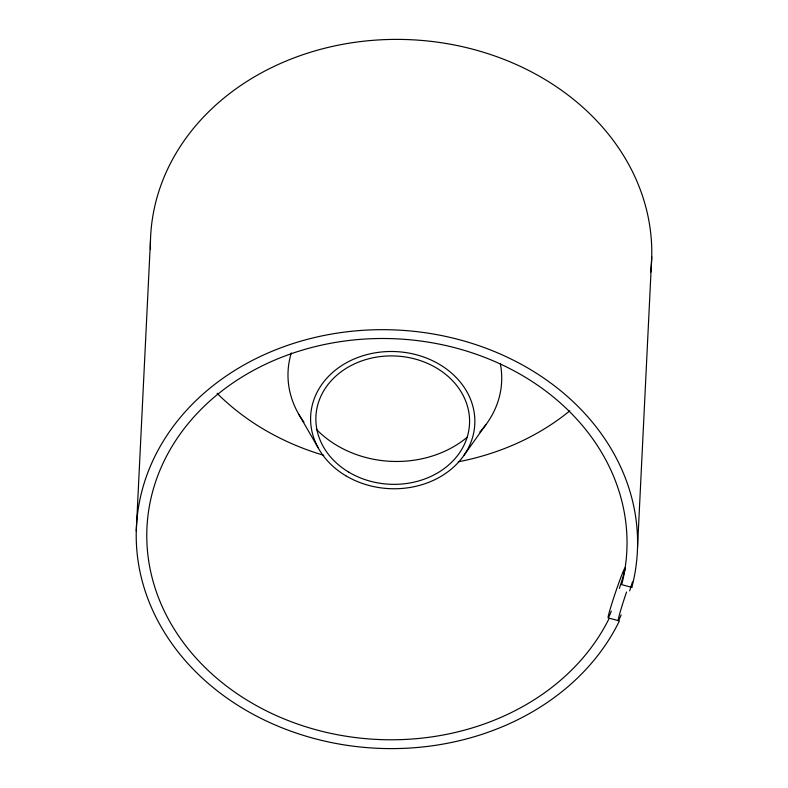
<?xml version="1.0" encoding="UTF-8"?>
<svg xmlns="http://www.w3.org/2000/svg" width="788" height="788" viewBox="0 0 788 788"><rect width="100%" height="100%" fill="white"/><g stroke="black" fill="none" stroke-linecap="round" stroke-linejoin="round"><path stroke-width="1.18" d="M136.265 531.171L150.459 240.882M637.541 547.118L651.735 256.829M464.073 455.178L485.94 424.634M298.849 414.389L318.116 447.722M500.301 363.603A106.912 89.251 2.8 0 1 479.784 432.031M303.922 422.151A106.912 89.251 2.8 0 1 291.314 352.925M467.501 436.985A101.632 84.848 2.8 0 1 316.313 429.263M150.459 249.353A250.781 209.362 2.8 0 1 410.312 39.695A250.781 209.362 2.8 0 1 650.691 272.126M569.773 410.873A240.222 200.546 2.8 0 1 458.33 461.798M323.779 455.316A240.222 200.546 2.8 0 1 217.104 393.32M632.469 581.879A26.349 1.31 -71.4 0 1 629.651 590.911M621.131 614.906A26.349 1.31 -71.4 0 1 618.738 617.398A26.349 1.31 -71.4 0 1 626.549 592.044M611.301 611.173A26.349 1.202 -71.3 0 1 611.074 606.09A26.349 1.202 -71.3 0 1 624.027 569.596A26.349 1.202 -71.3 0 1 619.378 588.419M631.828 587.405L621.702 584.647A240.222 200.546 2.8 0 0 326.606 344.06A240.222 200.546 2.8 0 0 206.17 668.559A240.222 200.546 2.8 0 0 609.262 618.176L619.388 620.934A250.781 209.362 2.8 0 1 198.428 674.449A250.781 209.362 2.8 0 1 324.252 335.422A250.781 209.362 2.8 0 1 631.828 587.405M345.774 475.735A82.159 68.595 2.8 0 0 474.563 427.155A82.159 68.595 2.8 0 0 357.841 357.486A82.159 68.595 2.8 0 0 345.774 475.735M348.788 472.16A76.879 64.183 2.8 0 0 469.303 426.702A76.879 64.183 2.8 0 0 360.077 361.515A76.879 64.183 2.8 0 0 348.788 472.16"/></g></svg>
